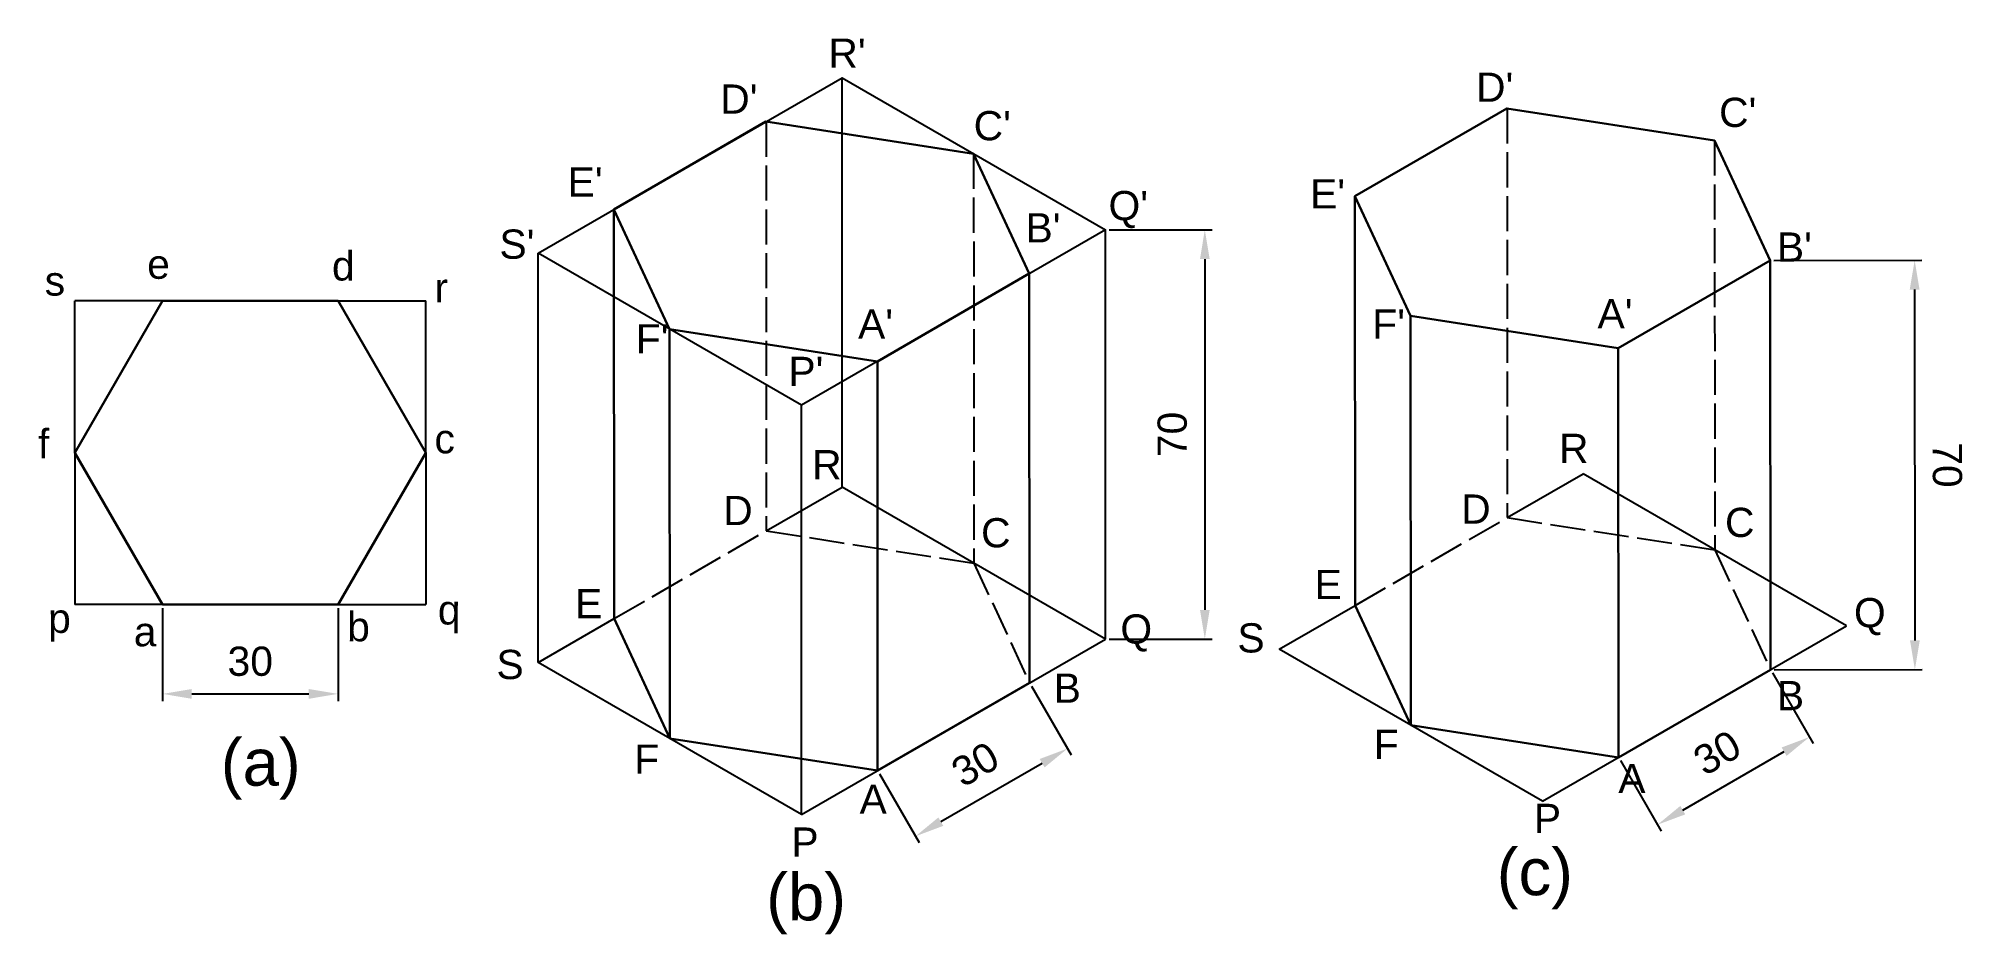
# Model space of a CAD drawing. Header units: millimetres. Extents: x -105 to 224, y 104 to 258.
import ezdxf

# ---------------------------------------------------------------- set-up
doc = ezdxf.new("R2010")
doc.units = ezdxf.units.MM
doc.header["$PDMODE"] = 35
doc.header["$PDSIZE"] = -2
doc.linetypes.add('ACAD_ISO02W100', pattern=[15, 12, -3])
doc.layers.add('No Print', color=5, linetype='Continuous', plot=False)
doc.styles.get("Standard").update_dxf_attribs({"font": 'arial.ttf'})
doc.dimstyles.new('ISO-25', dxfattribs={"dimscale": 0, "dimtxt": 5, "dimasz": 5, "dimexe": 1.25, "dimexo": 0.625, "dimgap": 3, "dimtad": 1, "dimdec": 0, "dimtxsty": 'Standard', "dimcen": 2.5, "dimadec": 0, "dimazin": 0, "dimtfac": 1, "dimtdec": 0, "dimtmove": 0, "dimatfit": 3, "dimfxl": 1.25, "dimarcsym": 0})

# ---------------------------------------------------------------- blocks, each defined once
blk = doc.blocks.new('*D14')
at = {"layer": 'Defpoints', "color": 0, "lineweight": 25, "ltscale": 0.5, "transparency": 16777216}
for p in [(-84.12, 160.74), (-54.12, 160.74), (-54.12, 145.48)]:
    blk.add_point(p, dxfattribs=at)
at = {"layer": 'No Print', "color": 0, "lineweight": -2, "ltscale": 0.5, "transparency": 16777216}
for p, q in [((-84.12, 160.12), (-84.12, 144.23)), ((-54.12, 160.12), (-54.12, 144.23)), ((-79.12, 145.48), (-59.12, 145.48))]:
    blk.add_line(p, q, dxfattribs=at)
at = {"layer": 'No Print', "color": 0, "lineweight": 25, "ltscale": 0.5, "transparency": 16777216}
for points in [[(-79.12, 146.31), (-79.12, 144.64), (-84.12, 145.48)], [(-59.12, 146.31), (-59.12, 144.64), (-54.12, 145.48)]]:
    blk.add_solid(points, dxfattribs=at)
at = {"layer": 'No Print', "color": 0, "lineweight": 25, "ltscale": 0.5, "transparency": 16777216, "insert": (-69.12, 151.03), "char_height": 5, "attachment_point": 5}
blk.add_mtext('30', dxfattribs=at)
blk = doc.blocks.new('*D15')
at = {"layer": 'Defpoints', "color": 0, "lineweight": 25, "ltscale": 0.5, "transparency": 16777216}
for p in [(64.12, 147.35), (70.6, 136.13), (38.14, 132.35)]:
    blk.add_point(p, dxfattribs=at)
at = {"layer": 'No Print', "color": 0, "lineweight": -2, "ltscale": 0.5, "transparency": 16777216}
for p, q in [((64.43, 146.81), (71.22, 135.04)), ((48.95, 123.63), (66.27, 133.63)), ((38.45, 131.81), (45.24, 120.04))]:
    blk.add_line(p, q, dxfattribs=at)
at = {"layer": 'No Print', "color": 0, "lineweight": 25, "ltscale": 0.5, "transparency": 16777216}
for points in [[(65.85, 134.35), (66.68, 132.91), (70.6, 136.13)], [(48.53, 124.35), (49.36, 122.91), (44.62, 121.13)]]:
    blk.add_solid(points, dxfattribs=at)
at = {"layer": 'No Print', "color": 0, "lineweight": 25, "ltscale": 0.5, "transparency": 16777216, "insert": (54.83, 133.44), "char_height": 5, "attachment_point": 5, "rotation": 30}
blk.add_mtext('30', dxfattribs=at)
blk = doc.blocks.new('*D16')
at = {"layer": 'Defpoints', "color": 0, "lineweight": 25, "ltscale": 0.5, "transparency": 16777216}
for p in [(77.11, 224.85), (77.11, 154.85), (94.08, 154.85)]:
    blk.add_point(p, dxfattribs=at)
at = {"layer": 'No Print', "color": 0, "lineweight": -2, "ltscale": 0.5, "transparency": 16777216}
for p, q in [((77.73, 224.85), (95.33, 224.85)), ((94.08, 219.85), (94.08, 159.85)), ((77.73, 154.85), (95.33, 154.85))]:
    blk.add_line(p, q, dxfattribs=at)
at = {"layer": 'No Print', "color": 0, "lineweight": 25, "ltscale": 0.5, "transparency": 16777216}
for points in [[(93.25, 219.85), (94.91, 219.85), (94.08, 224.85)], [(93.25, 159.85), (94.91, 159.85), (94.08, 154.85)]]:
    blk.add_solid(points, dxfattribs=at)
at = {"layer": 'No Print', "color": 0, "lineweight": 25, "ltscale": 0.5, "transparency": 16777216, "insert": (88.53, 189.85), "char_height": 5, "attachment_point": 5, "rotation": 90}
blk.add_mtext('70', dxfattribs=at)
blk = doc.blocks.new('*D17')
at = {"layer": 'Defpoints', "color": 0, "lineweight": 25, "ltscale": 0.5, "transparency": 16777216}
for p in [(190.8, 149.62), (197.45, 138.1), (164.82, 134.62)]:
    blk.add_point(p, dxfattribs=at)
at = {"layer": 'No Print', "color": 0, "lineweight": -2, "ltscale": 0.5, "transparency": 16777216}
for p, q in [((191.11, 149.07), (198.08, 137.01)), ((175.8, 125.6), (193.12, 135.6)), ((165.13, 134.07), (172.09, 122.01))]:
    blk.add_line(p, q, dxfattribs=at)
at = {"layer": 'No Print', "color": 0, "lineweight": 25, "ltscale": 0.5, "transparency": 16777216}
for points in [[(192.7, 136.32), (193.54, 134.87), (197.45, 138.1)], [(175.38, 126.32), (176.22, 124.87), (171.47, 123.1)]]:
    blk.add_solid(points, dxfattribs=at)
at = {"layer": 'No Print', "color": 0, "lineweight": 25, "ltscale": 0.5, "transparency": 16777216, "insert": (181.68, 135.41), "char_height": 5, "attachment_point": 5, "rotation": 30}
blk.add_mtext('30', dxfattribs=at)
blk = doc.blocks.new('*D18')
at = {"layer": 'Defpoints', "color": 0, "lineweight": 25, "ltscale": 0.5, "transparency": 16777216}
for p in [(190.75, 219.62), (190.8, 149.62), (215.48, 149.63)]:
    blk.add_point(p, dxfattribs=at)
at = {"layer": 'No Print', "color": 0, "lineweight": -2, "ltscale": 0.5, "transparency": 16777216}
for p, q in [((191.38, 219.62), (216.69, 219.63)), ((215.44, 214.63), (215.48, 154.63)), ((191.42, 149.62), (216.73, 149.63))]:
    blk.add_line(p, q, dxfattribs=at)
at = {"layer": 'No Print', "color": 0, "lineweight": 25, "ltscale": 0.5, "transparency": 16777216}
for points in [[(216.27, 214.63), (214.6, 214.63), (215.44, 219.63)], [(216.31, 154.63), (214.64, 154.63), (215.48, 149.63)]]:
    blk.add_solid(points, dxfattribs=at)
at = {"layer": 'No Print', "color": 0, "lineweight": 25, "ltscale": 0.5, "transparency": 16777216, "insert": (221.01, 184.64), "char_height": 5, "attachment_point": 5, "rotation": 270.0368}
blk.add_mtext('70', dxfattribs=at)

msp = doc.modelspace()

# ---------------------------------------------------------------- linework, layer by layer
at = {"layer": 'No Print', "color": 7, "lineweight": 25}
for p, q in [((32.07, 180.85), (32.07, 250.85)), ((54.59, 237.76), (54.59, 237.85)), ((77.11, 154.85), (77.11, 224.85)), ((-19.89, 150.85), (-19.89, 220.85)), ((-99.12, 186.72), (-99.12, 212.7)), ((-84.12, 212.7), (-99.12, 212.7)), ((-84.12, 212.7), (-39.12, 212.7)), ((-39.12, 186.72), (-39.12, 212.7)), ((54.59, 211.85), (54.59, 211.88)), ((25.15, 124.85), (25.15, 194.85)), ((-99.12, 186.72), (-99.12, 160.74)), ((-39.12, 186.72), (-39.12, 160.74)), ((145.77, 175.62), (158.76, 183.12)), ((203.79, 157.12), (158.76, 183.12)), ((19.08, 173.35), (32.07, 180.85)), ((77.11, 154.85), (32.07, 180.85)), ((-84.12, 160.74), (-99.12, 160.74)), ((-84.12, 160.74), (-39.12, 160.74)), ((-19.89, 150.85), (-6.9, 158.35)), ((106.79, 153.12), (119.79, 160.62)), ((151.83, 127.12), (203.79, 157.12)), ((25.15, 124.85), (77.11, 154.85)), ((151.83, 127.12), (106.79, 153.12)), ((25.15, 124.85), (-19.89, 150.85))]:
    msp.add_line(p, q, dxfattribs=at)
at = {"layer": 'No Print', "color": 7, "linetype": 'ACAD_ISO02W100', "lineweight": 25, "ltscale": 0.5}
for p, q in [((145.76, 245.61), (145.77, 175.62)), ((19.07, 243.35), (19.08, 173.35)), ((54.55, 237.85), (54.59, 167.85)), ((181.23, 240.12), (181.27, 170.12)), ((119.79, 160.62), (145.77, 175.62)), ((145.77, 175.62), (181.27, 170.12)), ((-6.9, 158.35), (19.08, 173.35)), ((19.08, 173.35), (54.59, 167.85)), ((181.27, 170.12), (190.8, 149.62)), ((54.59, 167.85), (64.12, 147.35))]:
    msp.add_line(p, q, dxfattribs=at)
at = {"layer": 'No Print', "color": 7, "lineweight": 30}
for p, q in [((-6.9, 158.35), (-6.94, 228.35)), ((119.79, 160.62), (119.74, 230.62)), ((190.8, 149.62), (190.75, 219.62)), ((64.12, 147.35), (64.07, 217.35)), ((2.63, 137.85), (2.58, 207.85)), ((129.31, 140.12), (129.27, 210.12)), ((164.82, 134.62), (164.77, 204.62)), ((38.14, 132.35), (38.09, 202.35))]:
    msp.add_line(p, q, dxfattribs=at)
at = {"layer": 'No Print', "color": 7, "lineweight": 30, "ltscale": 0.5}
for p, q in [((-6.9, 158.35), (2.63, 137.85)), ((119.79, 160.62), (129.31, 140.12))]:
    msp.add_line(p, q, dxfattribs=at)
at = {"layer": 'No Print', "color": 7, "lineweight": 25}
msp.add_lwpolyline([(-19.89, 220.85), (32.07, 250.85), (77.11, 224.85), (25.15, 194.85), (-19.89, 220.85)], dxfattribs=at)
at = {"layer": 'No Print', "color": 7, "lineweight": 30}
for points in [[(129.27, 210.12), (119.74, 230.62), (145.72, 245.62), (181.23, 240.12), (190.75, 219.62), (164.77, 204.62), (129.27, 210.12)], [(2.58, 207.85), (-6.94, 228.35), (19.04, 243.35), (54.55, 237.85), (64.07, 217.35), (38.09, 202.35), (2.58, 207.85)], [(190.8, 149.62), (164.82, 134.62), (129.31, 140.12)], [(64.12, 147.35), (38.14, 132.35), (2.63, 137.85)]]:
    msp.add_lwpolyline(points, dxfattribs=at)
msp.add_lwpolyline([(-54.12, 212.7), (-84.12, 212.7), (-99.12, 186.72), (-84.12, 160.74), (-54.12, 160.74), (-39.12, 186.72)], close=True, dxfattribs=at)

# ---------------------------------------------------------------- texts
at = {"layer": 'No Print', "color": 7, "lineweight": 25, "ltscale": 0.5}
for s, height, p in [("R'", 5, (29.72, 252.56)), ("D'", 5, (140.45, 246.74)), ("D'", 5, (11.23, 244.71)), ("C'", 5, (182, 242.44)), ("C'", 5, (54.55, 240.16)), ("E'", 5, (-14.87, 230.54)), ("Q'", 5, (77.61, 226.49)), ("E'", 5, (112.07, 228.51)), ("B'", 5, (63.42, 222.69)), ("S'", 5, (-26.52, 219.9)), ("B'", 5, (191.88, 219.4)), ("A'", 5, (34.79, 206.23)), ("F'", 5, (122.71, 206.23)), ("A'", 5, (161.22, 208.01)), ("F'", 5, (-3.21, 203.7)), ("P'", 5, (22.88, 198.13)), ('R', 5, (154.64, 184.97)), ('R', 5, (26.94, 182.18)), ('D', 5, (11.74, 174.34)), ('D', 5, (137.91, 174.59)), ('C', 5, (55.82, 170.54)), ('C', 5, (183.01, 172.31)), ('E', 5, (112.83, 161.68)), ('E', 5, (-13.6, 158.39)), ('Q', 5, (205.06, 156.87)), ('Q', 5, (79.64, 154.08)), ('S', 5, (99.65, 152.56)), ('S', 5, (-27.03, 148.01)), ('B', 5, (68.24, 143.96)), ('B', 5, (191.88, 142.69)), ('F', 5, (122.97, 134.34)), ('(a)', 8, (-74.16, 129.78)), ('F', 5, (-3.47, 131.81)), ('A', 5, (164.77, 128.51)), ('A', 5, (35.05, 124.97)), ('P', 5, (150.33, 121.68)), ('P', 5, (23.39, 117.63)), ('(c)', 8, (143.99, 111.05)), ('(b)', 8, (19.08, 106.74))]:
    msp.add_text(s, height=height, dxfattribs=at).set_placement(p)
at = {"layer": 'No Print', "color": 7, "lineweight": 25}
for s, p in [('d', (-55.15, 216.18)), ('e', (-86.75, 216.47)), ('s', (-104.27, 213.6)), ('r', (-37.63, 212.45)), ('f', (-105.42, 185.76)), ('c', (-37.63, 186.62)), ('p', (-103.69, 155.91)), ('b', (-52.56, 154.48)), ('q', (-37.05, 157.35)), ('a', (-89.04, 153.62))]:
    msp.add_text(s, height=5, dxfattribs=at).set_placement(p)

# ---------------------------------------------------------------- dimensions: what is measured, and where the dimension line sits
at = {"layer": 'No Print', "color": 7, "lineweight": 25, "ltscale": 0.5}
for p1, p2, distance, picture, middle in [((77.11, 224.85), (77.11, 154.85), 16.97, '*D16', (88.53, 189.85)), ((190.75, 219.62), (190.8, 149.62), 24.68, '*D18', (221.01, 184.64)), ((164.82, 134.62), (190.8, 149.62), -13.3, '*D17', (181.68, 135.41)), ((38.14, 132.35), (64.12, 147.35), -12.96, '*D15', (54.83, 133.44))]:
    dim = msp.add_aligned_dim(p1=p1, p2=p2, distance=distance, dimstyle='ISO-25', override={"dimscale": 1}, dxfattribs=at)
    dim.commit()
    dim.dimension.update_dxf_attribs({"geometry": picture, "text_midpoint": middle})
dim = msp.add_linear_dim(base=(-54.12, 145.48), p1=(-84.12, 160.74), p2=(-54.12, 160.74), dimstyle='ISO-25', override={"dimscale": 1}, dxfattribs=at)
dim.commit()
dim.dimension.update_dxf_attribs({"geometry": '*D14', "text_midpoint": (-69.12, 151.03)})

doc.saveas('drawing.dxf')
